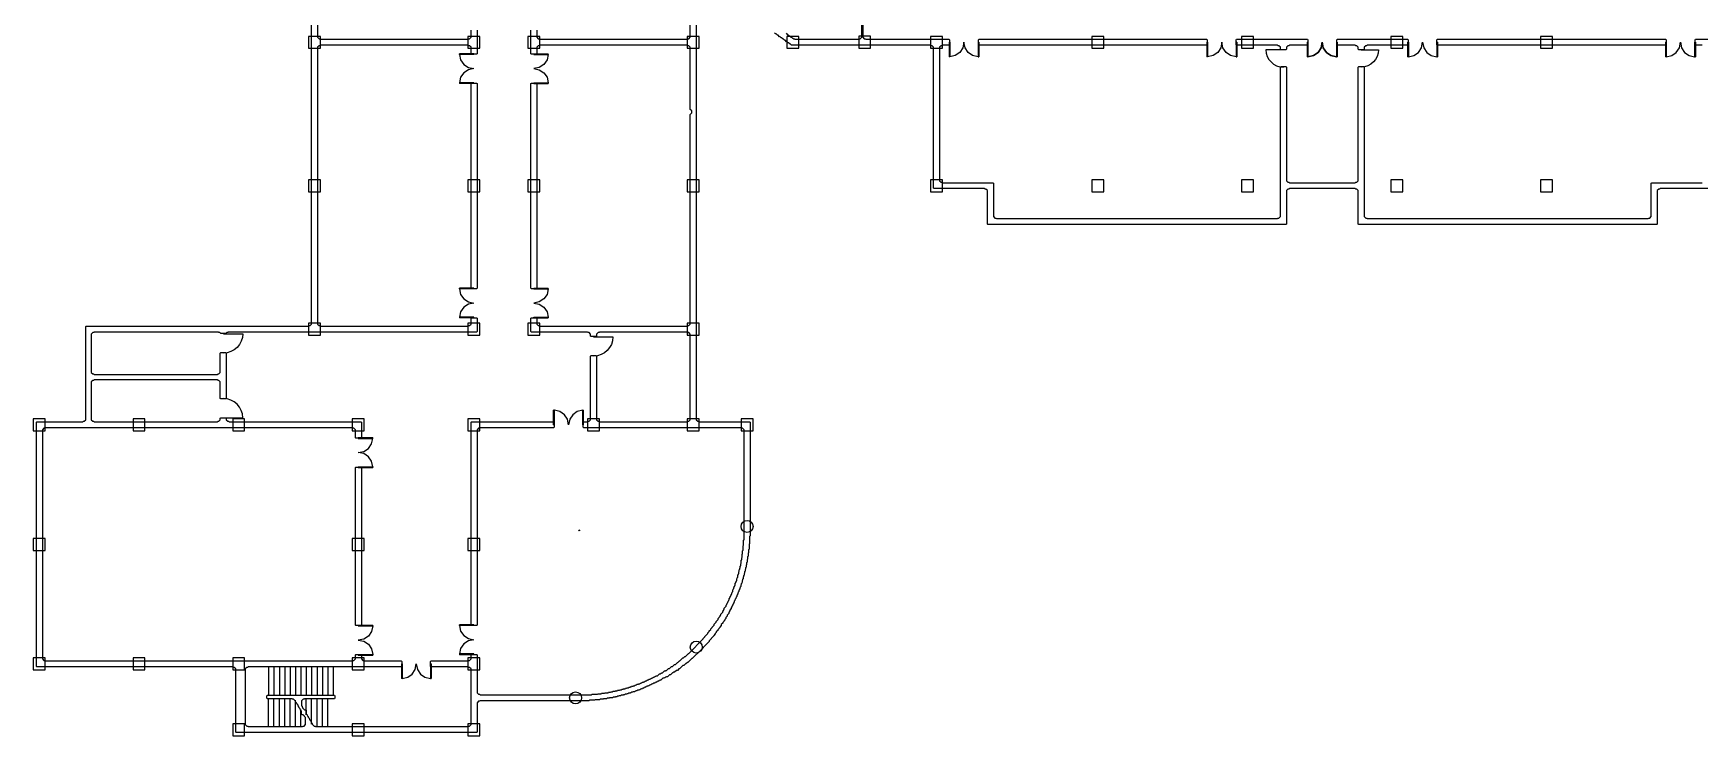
# Model space of a CAD drawing. Header units: metres. Extents: x 17250 to 146550, y 15000 to 99000.
# Drawn here: x 17250 to 100833, y 15000 to 50252 of the extents above; entities that cross this region are included whole.
import ezdxf

# ---------------------------------------------------------------- set-up
doc = ezdxf.new("R2010")
doc.units = ezdxf.units.M
for name, color, linetype in [('COL', 5, 'Continuous'), ('DOOR', 30, 'Continuous'), ('STAIR', 7, 'Continuous'), ('WALL', 8, 'Continuous')]:
    doc.layers.add(name, color=color, linetype=linetype)

msp = doc.modelspace()

# ---------------------------------------------------------------- linework, layer by layer
at = {"layer": 'COL'}
for points in [[(31050, 49500), (31650, 49500), (31650, 50100), (31050, 50100), (31050, 49500)], [(39050, 49500), (39650, 49500), (39650, 50100), (39050, 50100), (39050, 49500)], [(42050, 49500), (42650, 49500), (42650, 50100), (42050, 50100), (42050, 49500)], [(50050, 49500), (50650, 49500), (50650, 50100), (50050, 50100), (50050, 49500)], [(55050, 49500), (55650, 49500), (55650, 50100), (55050, 50100), (55050, 49500)], [(58650, 49502), (59250, 49502), (59250, 50102), (58650, 50102), (58650, 49502)], [(62250, 49500), (62850, 49500), (62850, 50100), (62250, 50100), (62250, 49500)], [(70350, 49500), (70950, 49500), (70950, 50100), (70350, 50100), (70350, 49500)], [(77850, 49500), (78450, 49500), (78450, 50100), (77850, 50100), (77850, 49500)], [(85950, 49500), (85950, 50100), (85350, 50100), (85350, 49500), (85950, 49500)], [(93450, 49500), (93450, 50100), (92850, 50100), (92850, 49500), (93450, 49500)], [(31050, 42300), (31650, 42300), (31650, 42900), (31050, 42900), (31050, 42300)], [(39050, 42300), (39650, 42300), (39650, 42900), (39050, 42900), (39050, 42300)], [(42050, 42300), (42650, 42300), (42650, 42900), (42050, 42900), (42050, 42300)], [(50050, 42300), (50650, 42300), (50650, 42900), (50050, 42900), (50050, 42300)], [(62250, 42300), (62850, 42300), (62850, 42900), (62250, 42900), (62250, 42300)], [(70350, 42300), (70950, 42300), (70950, 42900), (70350, 42900), (70350, 42300)], [(77850, 42300), (78450, 42300), (78450, 42900), (77850, 42900), (77850, 42300)], [(85950, 42300), (85950, 42900), (85350, 42900), (85350, 42300), (85950, 42300)], [(93450, 42300), (93450, 42900), (92850, 42900), (92850, 42300), (93450, 42300)], [(31050, 35100), (31650, 35100), (31650, 35700), (31050, 35700), (31050, 35100)], [(39050, 35100), (39650, 35100), (39650, 35700), (39050, 35700), (39050, 35100)], [(42050, 35100), (42650, 35100), (42650, 35700), (42050, 35700), (42050, 35100)], [(50050, 35100), (50650, 35100), (50650, 35700), (50050, 35700), (50050, 35100)], [(17250, 30300), (17850, 30300), (17850, 30900), (17250, 30900), (17250, 30300)], [(22250, 30300), (22850, 30300), (22850, 30900), (22250, 30900), (22250, 30300)], [(27250, 30300), (27850, 30300), (27850, 30900), (27250, 30900), (27250, 30300)], [(33250, 30300), (33850, 30300), (33850, 30900), (33250, 30900), (33250, 30300)], [(39050, 30300), (39650, 30300), (39650, 30900), (39050, 30900), (39050, 30300)], [(45050, 30300), (45650, 30300), (45650, 30900), (45050, 30900), (45050, 30300)], [(50050, 30300), (50650, 30300), (50650, 30900), (50050, 30900), (50050, 30300)], [(52750, 30300), (53350, 30300), (53350, 30900), (52750, 30900), (52750, 30300)], [(53350, 25500), (53326, 25383), (53262, 25288), (53167, 25224), (53050, 25200), (52933, 25224), (52838, 25288), (52774, 25383), (52750, 25500), (52774, 25617), (52838, 25712), (52933, 25776), (53050, 25800), (53167, 25776), (53262, 25712), (53326, 25617), (53350, 25500)], [(17250, 24300), (17850, 24300), (17850, 24900), (17250, 24900), (17250, 24300)], [(33250, 24300), (33850, 24300), (33850, 24900), (33250, 24900), (33250, 24300)], [(39050, 24300), (39650, 24300), (39650, 24900), (39050, 24900), (39050, 24300)], [(50801, 19449), (50778, 19332), (50713, 19237), (50618, 19172), (50501, 19149), (50385, 19172), (50289, 19237), (50225, 19332), (50201, 19449), (50225, 19565), (50289, 19661), (50385, 19725), (50501, 19749), (50618, 19725), (50713, 19661), (50778, 19565), (50801, 19449)], [(17250, 18300), (17850, 18300), (17850, 18900), (17250, 18900), (17250, 18300)], [(22250, 18300), (22850, 18300), (22850, 18900), (22250, 18900), (22250, 18300)], [(27250, 18300), (27850, 18300), (27850, 18900), (27250, 18900), (27250, 18300)], [(33250, 18300), (33850, 18300), (33850, 18900), (33250, 18900), (33250, 18300)], [(39050, 18300), (39650, 18300), (39650, 18900), (39050, 18900), (39050, 18300)], [(44750, 16900), (44726, 16783), (44662, 16688), (44567, 16624), (44450, 16600), (44333, 16624), (44238, 16688), (44174, 16783), (44150, 16900), (44174, 17017), (44238, 17112), (44333, 17176), (44450, 17200), (44567, 17176), (44662, 17112), (44726, 17017), (44750, 16900)], [(27250, 15000), (27850, 15000), (27850, 15600), (27250, 15600), (27250, 15000)], [(33250, 15000), (33850, 15000), (33850, 15600), (33250, 15600), (33250, 15000)], [(39050, 15000), (39650, 15000), (39650, 15600), (39050, 15600), (39050, 15000)]]:
    msp.add_lwpolyline(points, close=True, dxfattribs=at)
at = {"layer": 'DOOR'}
for points in [[(63180, 49800), (63180, 49069)], [(63180, 49800), (63218, 49800)], [(63218, 49800), (63218, 49069)], [(63930, 49800), (63874, 49520), (63722, 49290), (63496, 49132), (63218, 49069)], [(64643, 49069), (64364, 49132), (64138, 49290), (63986, 49520), (63930, 49800)], [(64643, 49800), (64643, 49069)], [(64680, 49800), (64643, 49800)], [(64680, 49800), (64680, 49069)], [(76116, 49800), (76116, 49069)], [(76116, 49800), (76154, 49800)], [(76154, 49800), (76154, 49069)], [(76866, 49800), (76811, 49520), (76659, 49290), (76432, 49132), (76154, 49069)], [(77579, 49069), (77300, 49132), (77074, 49290), (76922, 49520), (76866, 49800)], [(77579, 49800), (77579, 49069)], [(77616, 49800), (77579, 49800)], [(77616, 49800), (77616, 49069)], [(79950, 49430), (79077, 49430)], [(79077, 49430), (79095, 49254), (79146, 49090), (79226, 48942), (79333, 48813), (79462, 48706), (79610, 48626), (79774, 48575), (79950, 48557)], [(81150, 49800), (81150, 49069)], [(81150, 49800), (81187, 49800)], [(81150, 49800), (81150, 49069)], [(81150, 49800), (81187, 49800)], [(81150, 49800), (81150, 49069)], [(81150, 49800), (81187, 49800)], [(81150, 49800), (81150, 49069)], [(81150, 49800), (81187, 49800)], [(81187, 49069), (81466, 49132), (81692, 49290), (81844, 49520), (81900, 49800)], [(81187, 49800), (81187, 49069)], [(81187, 49800), (81187, 49069)], [(81900, 49800), (81844, 49520), (81692, 49290), (81466, 49132), (81187, 49069)], [(81187, 49800), (81187, 49069)], [(81900, 49800), (81844, 49520), (81692, 49290), (81466, 49132), (81187, 49069)], [(81187, 49069), (81466, 49132), (81692, 49290), (81844, 49520), (81900, 49800)], [(81187, 49800), (81187, 49069)], [(81900, 49800), (81956, 49520), (82108, 49290), (82334, 49132), (82612, 49069)], [(82612, 49069), (82334, 49132), (82108, 49290), (81956, 49520), (81900, 49800)], [(82612, 49069), (82334, 49132), (82108, 49290), (81956, 49520), (81900, 49800)], [(81900, 49800), (81956, 49520), (82108, 49290), (82334, 49132), (82612, 49069)], [(82612, 49800), (82612, 49069)], [(82650, 49800), (82612, 49800)], [(82612, 49800), (82612, 49069)], [(82650, 49800), (82612, 49800)], [(82612, 49800), (82612, 49069)], [(82650, 49800), (82612, 49800)], [(82612, 49800), (82612, 49069)], [(82650, 49800), (82612, 49800)], [(82650, 49800), (82650, 49069)], [(82650, 49800), (82650, 49069)], [(82650, 49800), (82650, 49069)], [(82650, 49800), (82650, 49069)], [(83850, 49430), (84723, 49430)], [(84723, 49430), (84705, 49254), (84654, 49090), (84574, 48942), (84467, 48813), (84338, 48706), (84190, 48626), (84026, 48575), (83850, 48557)], [(86184, 49800), (86184, 49069)], [(86184, 49800), (86221, 49800)], [(86221, 49069), (86500, 49132), (86726, 49290), (86878, 49520), (86934, 49800)], [(86221, 49800), (86221, 49069)], [(86934, 49800), (86989, 49520), (87141, 49290), (87368, 49132), (87646, 49069)], [(87646, 49800), (87646, 49069)], [(87684, 49800), (87646, 49800)], [(87684, 49800), (87684, 49069)], [(99120, 49800), (99120, 49069)], [(99120, 49800), (99157, 49800)], [(99157, 49069), (99436, 49132), (99662, 49290), (99814, 49520), (99870, 49800)], [(99157, 49800), (99157, 49069)], [(99870, 49800), (99926, 49520), (100078, 49290), (100304, 49132), (100582, 49069)], [(100582, 49800), (100582, 49069)], [(100620, 49800), (100582, 49800)], [(100620, 49800), (100620, 49069)], [(39350, 49230), (38619, 49230)], [(38619, 49192), (38619, 49230)], [(38619, 49192), (38682, 48913), (38840, 48687), (39070, 48535), (39350, 48480)], [(39350, 49192), (38619, 49192)], [(39350, 48480), (39070, 48424), (38840, 48272), (38682, 48046), (38619, 47767)], [(39350, 49230), (39350, 49192)], [(42350, 49230), (43081, 49230)], [(42350, 49230), (42350, 49192)], [(43081, 49192), (43018, 48913), (42860, 48687), (42630, 48535), (42350, 48480)], [(42350, 49192), (43081, 49192)], [(42350, 48480), (42630, 48424), (42860, 48272), (43018, 48046), (43081, 47767)], [(43081, 49192), (43081, 49230)], [(63218, 49069), (63180, 49069)], [(64643, 49069), (64680, 49069)], [(76154, 49069), (76116, 49069)], [(77579, 49069), (77616, 49069)], [(81187, 49069), (81150, 49069)], [(81187, 49069), (81150, 49069)], [(81187, 49069), (81150, 49069)], [(81187, 49069), (81150, 49069)], [(82612, 49069), (82650, 49069)], [(82612, 49069), (82650, 49069)], [(82612, 49069), (82650, 49069)], [(82612, 49069), (82650, 49069)], [(86221, 49069), (86184, 49069)], [(87646, 49069), (87684, 49069)], [(99157, 49069), (99120, 49069)], [(100582, 49069), (100620, 49069)], [(39350, 47767), (38619, 47767)], [(38619, 47767), (38619, 47730)], [(39350, 47730), (38619, 47730)], [(39350, 47730), (39350, 47767)], [(42350, 47767), (43081, 47767)], [(42350, 47730), (42350, 47767)], [(42350, 47730), (43081, 47730)], [(43081, 47767), (43081, 47730)], [(39350, 37465), (38619, 37465)], [(38619, 37428), (38619, 37465)], [(38619, 37428), (38682, 37149), (38840, 36923), (39070, 36771), (39350, 36715)], [(39350, 37428), (38619, 37428)], [(39350, 37465), (39350, 37428)], [(42350, 37465), (43081, 37465)], [(42350, 37465), (42350, 37428)], [(43081, 37428), (43018, 37149), (42860, 36923), (42630, 36771), (42350, 36715)], [(42350, 37428), (43081, 37428)], [(43081, 37428), (43081, 37465)], [(39350, 36715), (39070, 36660), (38840, 36508), (38682, 36281), (38619, 36003)], [(39350, 36003), (38619, 36003)], [(38619, 36003), (38619, 35965)], [(39350, 35965), (38619, 35965)], [(39350, 35965), (39350, 36003)], [(42350, 36715), (42630, 36660), (42860, 36508), (43018, 36281), (43081, 36003)], [(42350, 36003), (43081, 36003)], [(42350, 35965), (42350, 36003)], [(42350, 35965), (43081, 35965)], [(43081, 36003), (43081, 35965)], [(26785, 35172), (27755, 35172)], [(27755, 35172), (27736, 34977), (27679, 34795), (27590, 34630), (27471, 34486), (27328, 34368), (27163, 34278), (26981, 34222), (26785, 34202)], [(45350, 35017), (46320, 35017)], [(46320, 35017), (46300, 34822), (46244, 34640), (46154, 34475), (46036, 34331), (45892, 34213), (45728, 34124), (45545, 34067), (45350, 34047)], [(27755, 30951), (27736, 31147), (27679, 31329), (27590, 31494), (27471, 31637), (27328, 31756), (27163, 31845), (26981, 31902), (26785, 31921)], [(26785, 30951), (27755, 30951)], [(43349, 30600), (43349, 31331)], [(43387, 31331), (43349, 31331)], [(43387, 30600), (43387, 31331)], [(44099, 30600), (44044, 30880), (43892, 31110), (43665, 31268), (43387, 31331)], [(44812, 31331), (44533, 31268), (44307, 31110), (44155, 30880), (44099, 30600)], [(44812, 30600), (44812, 31331)], [(44812, 31331), (44849, 31331)], [(44849, 30600), (44849, 31331)], [(43349, 30600), (43387, 30600)], [(44849, 30600), (44812, 30600)], [(33550, 29961), (34281, 29961)], [(33550, 29961), (33550, 29923)], [(33550, 29923), (34281, 29923)], [(33550, 29211), (33830, 29267), (34060, 29419), (34218, 29645), (34281, 29923)], [(34281, 29923), (34281, 29961)], [(34281, 28498), (34218, 28777), (34060, 29003), (33830, 29155), (33550, 29211)], [(33550, 28498), (34281, 28498)], [(33550, 28461), (33550, 28498)], [(33550, 28461), (34281, 28461)], [(34281, 28498), (34281, 28461)], [(33550, 20543), (34281, 20543)], [(33550, 20543), (33550, 20506)], [(34281, 20506), (34218, 20227), (34060, 20001), (33830, 19849), (33550, 19793)], [(33550, 20506), (34281, 20506)], [(34281, 20506), (34281, 20543)], [(39350, 20566), (38619, 20566)], [(38619, 20529), (38619, 20566)], [(38619, 20529), (38682, 20250), (38840, 20024), (39070, 19872), (39350, 19816)], [(39350, 20529), (38619, 20529)], [(39350, 20566), (39350, 20529)], [(33550, 19793), (33830, 19738), (34060, 19586), (34218, 19359), (34281, 19081)], [(39350, 19816), (39070, 19761), (38840, 19609), (38682, 19382), (38619, 19104)], [(33550, 19081), (34281, 19081)], [(33550, 19043), (33550, 19081)], [(33550, 19043), (34281, 19043)], [(34281, 19081), (34281, 19043)], [(35711, 18600), (35711, 17869)], [(35711, 18600), (35748, 18600)], [(35748, 17869), (36027, 17932), (36253, 18090), (36405, 18320), (36461, 18600)], [(35748, 18600), (35748, 17869)], [(36461, 18600), (36516, 18320), (36668, 18090), (36894, 17932), (37173, 17869)], [(37173, 18600), (37173, 17869)], [(37211, 18600), (37173, 18600)], [(37211, 18600), (37211, 17869)], [(39350, 19104), (38619, 19104)], [(38619, 19104), (38619, 19066)], [(39350, 19066), (38619, 19066)], [(39350, 19066), (39350, 19104)], [(35748, 17869), (35711, 17869)], [(37173, 17869), (37211, 17869)]]:
    msp.add_lwpolyline(points, dxfattribs=at)
at = {"layer": 'STAIR'}
for p, q in [((29050, 18480), (29050, 17010)), ((29320, 18480), (29320, 17010)), ((29590, 18480), (29590, 17010)), ((29860, 18480), (29860, 17010)), ((30130, 18480), (30130, 17010)), ((30400, 18480), (30400, 17010)), ((30670, 18480), (30670, 17010)), ((30940, 18480), (30940, 17010)), ((31210, 18480), (31210, 17010)), ((31480, 18480), (31480, 17010)), ((31750, 18480), (31750, 17010)), ((32020, 18480), (32020, 17010)), ((32290, 18480), (32290, 17010)), ((29050, 15420), (29050, 16890)), ((29320, 15420), (29320, 16890)), ((29590, 15420), (29590, 16890)), ((29860, 15420), (29860, 16890)), ((30130, 15420), (30130, 16890)), ((30400, 15420), (30400, 16786)), ((30940, 16051), (30940, 16890)), ((31210, 15584), (31210, 16890)), ((31480, 15420), (31480, 16890)), ((31750, 15420), (31750, 16890)), ((32020, 15420), (32020, 16890)), ((30670, 15420), (30670, 16319))]:
    msp.add_line(p, q, dxfattribs=at)
at = {"layer": 'WALL'}
for points in [[(50505, 52855), (50505, 30855), (50580, 30780), (50630, 30780), (50655, 30755), (53180, 30755), (53205, 30730), (53205, 25030), (53180, 25005), (53180, 24630), (53155, 24605), (53155, 24355), (53130, 24330), (53130, 24180), (53105, 24155), (53105, 24005), (53080, 23980), (53080, 23855), (53055, 23830), (53055, 23705), (53030, 23680), (53030, 23580), (53005, 23555), (53005, 23455), (52980, 23430), (52980, 23355), (52955, 23330), (52955, 23255), (52930, 23230), (52930, 23155), (52905, 23130), (52905, 23055), (52880, 23030), (52880, 22980), (52855, 22955), (52855, 22880), (52830, 22855), (52830, 22805), (52805, 22780), (52805, 22705), (52780, 22680), (52780, 22655), (52755, 22630), (52755, 22580), (52730, 22555), (52730, 22480), (52705, 22455), (52705, 22430), (52680, 22405), (52680, 22355), (52655, 22330), (52655, 22305), (52630, 22280), (52630, 22230), (52605, 22205), (52605, 22180), (52580, 22155), (52580, 22105), (52555, 22080), (52555, 22055), (52530, 22030), (52530, 21980), (52505, 21955), (52505, 21930), (52480, 21905), (52480, 21880), (52455, 21855), (52455, 21830), (52430, 21805), (52430, 21780), (52405, 21755), (52405, 21705), (52380, 21680), (52380, 21655), (52355, 21630), (52355, 21605), (52330, 21580), (52330, 21555), (52305, 21530), (52305, 21505), (52280, 21480), (52280, 21455), (52255, 21430), (52255, 21380), (52180, 21305), (52180, 21255), (52155, 21230), (52155, 21205), (52130, 21180), (52130, 21130), (52055, 21055), (52055, 21005), (51980, 20930), (51980, 20880), (51930, 20830), (51930, 20805), (51880, 20755), (51880, 20730), (51830, 20680), (51830, 20655), (51755, 20580), (51755, 20530), (51680, 20455), (51680, 20430), (51630, 20380), (51630, 20355), (51580, 20305), (51580, 20280), (51505, 20205), (51505, 20180), (51455, 20130), (51455, 20105), (51380, 20030), (51380, 20005), (51255, 19880), (51255, 19855), (51155, 19755), (51155, 19730), (50855, 19430), (50855, 19405), (50555, 19105), (50530, 19105), (50305, 18880), (50280, 18880), (50080, 18680), (50055, 18680), (49980, 18605), (49955, 18605), (49880, 18530), (49830, 18530), (49655, 18355), (49630, 18355), (49555, 18280), (49505, 18280), (49405, 18180), (49355, 18180), (49330, 18155), (49305, 18155), (49205, 18055), (49155, 18055), (49055, 17955), (49005, 17955), (48980, 17930), (48955, 17930), (48930, 17905), (48905, 17905), (48880, 17880), (48830, 17880), (48730, 17780), (48680, 17780), (48655, 17755), (48630, 17755), (48605, 17730), (48580, 17730), (48555, 17705), (48530, 17705), (48505, 17680), (48480, 17680), (48455, 17655), (48430, 17655), (48405, 17630), (48355, 17630), (48330, 17605), (48305, 17605), (48280, 17580), (48255, 17580), (48230, 17555), (48205, 17555), (48180, 17530), (48155, 17530), (48130, 17505), (48105, 17505), (48080, 17480), (48030, 17480), (48005, 17455), (47980, 17455), (47955, 17430), (47930, 17430), (47905, 17405), (47880, 17405), (47855, 17380), (47830, 17380), (47805, 17355), (47755, 17355), (47730, 17330), (47705, 17330), (47680, 17305), (47655, 17305), (47630, 17280), (47555, 17280), (47530, 17255), (47480, 17255), (47455, 17230), (47430, 17230), (47405, 17205), (47330, 17205), (47305, 17180), (47255, 17180), (47230, 17155), (47205, 17155), (47180, 17130), (47105, 17130), (47080, 17105), (47030, 17105), (47005, 17080), (46930, 17080), (46905, 17055), (46855, 17055), (46830, 17030), (46730, 17030), (46705, 17005), (46630, 17005), (46605, 16980), (46555, 16980), (46530, 16955), (46455, 16955), (46430, 16930), (46330, 16930), (46305, 16905), (46155, 16905), (46130, 16880), (46030, 16880), (46005, 16855), (45855, 16855), (45830, 16830), (45680, 16830), (45655, 16805), (45430, 16805), (45405, 16780), (45155, 16780), (45130, 16755), (39655, 16755), (39630, 16730), (39580, 16730), (39505, 16655), (39505, 15180), (39480, 15155), (27430, 15155), (27405, 15180), (27405, 18355), (27330, 18430), (27280, 18430), (27255, 18455), (17430, 18455), (17405, 18480), (17405, 30730), (17430, 30755), (19730, 30755), (19755, 30780), (19805, 30780), (19880, 30855), (19880, 35530), (19905, 35555), (31055, 35555), (31080, 35580), (31130, 35580), (31205, 35655), (31205, 78355)], [(31505, 63955), (31505, 50055), (31580, 49980), (31630, 49980), (31655, 49955), (39055, 49955), (39080, 49980), (39130, 49980), (39205, 50055), (39205, 50405)], [(55005, 50255), (55080, 50180), (55105, 50180), (55155, 50130), (55180, 50130), (55255, 50055), (55280, 50055), (55330, 50005), (55355, 50005), (55380, 49980), (55430, 49980), (55455, 49955), (58655, 49955), (58680, 49980), (58730, 49980), (58805, 50055), (58805, 61555)], [(42505, 50405), (42505, 50055), (42580, 49980), (42630, 49980), (42655, 49955), (50055, 49955), (50080, 49980), (50130, 49980), (50205, 50055), (50205, 56955)], [(58855, 53155), (58855, 50055), (58930, 49980), (58980, 49980), (59005, 49955), (63180, 49955), (63205, 49930), (63205, 49680), (63180, 49655), (62855, 49655), (62830, 49630), (62780, 49630), (62705, 49555), (62705, 42855), (62780, 42780), (62830, 42780), (62855, 42755), (65380, 42755), (65405, 42730), (65405, 41055), (65480, 40980), (65530, 40980), (65555, 40955), (79655, 40955), (79680, 40980), (79730, 40980), (79805, 41055), (79805, 48555), (79830, 48580), (80080, 48580), (80105, 48555), (80105, 42855), (80180, 42780), (80230, 42780), (80255, 42755), (83555, 42755), (83580, 42780), (83630, 42780), (83705, 42855), (83705, 48555), (83730, 48580), (83980, 48580), (84005, 48555), (84005, 41055), (84080, 40980), (84130, 40980), (84155, 40955), (98255, 40955), (98280, 40980), (98330, 40980), (98405, 41055), (98405, 42730), (98430, 42755), (100955, 42755)], [(39505, 50405), (39505, 49230), (39480, 49205), (39230, 49205), (39205, 49230), (39205, 49555), (39130, 49630), (39080, 49630), (39055, 49655), (31655, 49655), (31630, 49630), (31580, 49630), (31505, 49555), (31505, 35655), (31580, 35580), (31630, 35580), (31655, 35555), (39055, 35555), (39080, 35580), (39130, 35580), (39205, 35655), (39205, 35955), (39230, 35980), (39480, 35980), (39505, 35955), (39505, 35280), (39480, 35255), (27030, 35255), (27005, 35230), (26955, 35230), (26905, 35180), (26655, 35180), (26605, 35230), (26555, 35230), (26530, 35255), (20305, 35255), (20280, 35230), (20230, 35230), (20155, 35155), (20155, 33230), (20230, 33155), (20280, 33155), (20305, 33130), (26480, 33130), (26505, 33155), (26555, 33155), (26630, 33230), (26630, 34205), (26655, 34230), (26905, 34230), (26930, 34205), (26930, 31930), (26905, 31905), (26655, 31905), (26630, 31930), (26630, 32755), (26555, 32830), (26505, 32830), (26480, 32855), (20305, 32855), (20280, 32830), (20230, 32830), (20155, 32755), (20155, 30855), (20230, 30780), (20280, 30780), (20305, 30755), (26480, 30755), (26505, 30780), (26555, 30780), (26630, 30855), (26630, 30930), (26655, 30955), (26905, 30955), (26930, 30930), (26930, 30855), (27005, 30780), (27055, 30780), (27080, 30755), (33680, 30755), (33705, 30730), (33705, 29955), (33680, 29930), (33430, 29930), (33405, 29955), (33405, 30355), (33330, 30430), (33280, 30430), (33255, 30455), (17855, 30455), (17830, 30430), (17780, 30430), (17705, 30355), (17705, 18855), (17780, 18780), (17830, 18780), (17855, 18755), (33255, 18755), (33280, 18780), (33330, 18780), (33405, 18855), (33405, 19055), (33430, 19080), (33680, 19080), (33705, 19055), (33705, 18855), (33780, 18780), (33830, 18780), (33855, 18755), (35705, 18755), (35730, 18730), (35730, 18480), (35705, 18455), (28030, 18455), (28005, 18430), (27955, 18430), (27880, 18355), (27880, 15555), (27955, 15480), (28005, 15480), (28030, 15455), (30755, 15455), (30780, 15480), (30830, 15480), (30905, 15555), (30905, 15905), (30855, 15955), (30855, 15980), (30780, 16055), (30730, 16055), (30705, 16080), (30705, 16230), (30655, 16280), (30655, 16305), (30630, 16330), (30630, 16355), (30580, 16405), (30580, 16430), (30555, 16455), (30555, 16480), (30530, 16505), (30530, 16530), (30480, 16580), (30480, 16605), (30455, 16630), (30455, 16655), (30405, 16705), (30405, 16730), (30305, 16830), (30255, 16830), (30230, 16855), (28980, 16855), (28955, 16880), (28955, 17005), (28980, 17030), (32355, 17030), (32380, 17005), (32380, 16880), (32355, 16855), (30855, 16855), (30830, 16830), (30780, 16830), (30705, 16755), (30705, 16505), (30730, 16480), (30730, 16455), (30755, 16430), (30755, 16405), (30855, 16305), (30905, 16305), (30930, 16280), (30930, 16105), (30980, 16055), (30980, 16030), (31005, 16005), (31005, 15980), (31030, 15955), (31030, 15930), (31080, 15880), (31080, 15855), (31105, 15830), (31105, 15805), (31130, 15780), (31130, 15755), (31180, 15705), (31180, 15680), (31205, 15655), (31205, 15630), (31230, 15605), (31230, 15580), (31330, 15480), (31380, 15480), (31405, 15455), (39055, 15455), (39080, 15480), (39130, 15480), (39205, 15555), (39205, 18355), (39130, 18430), (39080, 18430), (39055, 18455), (37205, 18455), (37180, 18480), (37180, 18730), (37205, 18755), (39055, 18755), (39080, 18780), (39130, 18780), (39205, 18855), (39205, 19055), (39230, 19080), (39480, 19080), (39505, 19055), (39505, 17155), (39580, 17080), (39630, 17080), (39655, 17055), (45255, 17055), (45280, 17080), (45555, 17080), (45580, 17105), (45730, 17105), (45755, 17130), (45905, 17130), (45930, 17155), (46080, 17155), (46105, 17180), (46205, 17180), (46230, 17205), (46305, 17205), (46330, 17230), (46430, 17230), (46455, 17255), (46530, 17255), (46555, 17280), (46655, 17280), (46680, 17305), (46755, 17305), (46780, 17330), (46830, 17330), (46855, 17355), (46930, 17355), (46955, 17380), (47005, 17380), (47030, 17405), (47105, 17405), (47130, 17430), (47180, 17430), (47205, 17455), (47230, 17455), (47255, 17480), (47330, 17480), (47355, 17505), (47405, 17505), (47430, 17530), (47455, 17530), (47480, 17555), (47505, 17555), (47530, 17580), (47605, 17580), (47630, 17605), (47680, 17605), (47705, 17630), (47730, 17630), (47755, 17655), (47780, 17655), (47805, 17680), (47855, 17680), (47880, 17705), (47905, 17705), (47930, 17730), (47955, 17730), (47980, 17755), (48005, 17755), (48030, 17780), (48055, 17780), (48080, 17805), (48105, 17805), (48130, 17830), (48180, 17830), (48205, 17855), (48230, 17855), (48255, 17880), (48280, 17880), (48305, 17905), (48330, 17905), (48355, 17930), (48380, 17930), (48405, 17955), (48430, 17955), (48455, 17980), (48480, 17980), (48505, 18005), (48555, 18005), (48655, 18105), (48705, 18105), (48730, 18130), (48755, 18130), (48780, 18155), (48805, 18155), (48905, 18255), (48955, 18255), (48980, 18280), (49005, 18280), (49105, 18380), (49155, 18380), (49255, 18480), (49305, 18480), (49405, 18580), (49455, 18580), (49555, 18680), (49580, 18680), (49655, 18755), (49680, 18755), (49830, 18905), (49855, 18905), (49930, 18980), (49955, 18980), (50105, 19130), (50130, 19130), (50855, 19855), (50855, 19880), (50930, 19955), (50930, 19980), (51080, 20130), (51080, 20155), (51155, 20230), (51155, 20255), (51230, 20330), (51230, 20355), (51305, 20430), (51305, 20455), (51405, 20555), (51405, 20605), (51505, 20705), (51505, 20730), (51605, 20830), (51605, 20880), (51655, 20930), (51655, 20955), (51705, 21005), (51705, 21030), (51730, 21055), (51730, 21105), (51830, 21205), (51830, 21230), (51855, 21255), (51855, 21280), (51880, 21305), (51880, 21330), (51905, 21355), (51905, 21405), (52005, 21505), (52005, 21555), (52030, 21580), (52030, 21605), (52055, 21630), (52055, 21655), (52080, 21680), (52080, 21705), (52105, 21730), (52105, 21755), (52130, 21780), (52130, 21805), (52155, 21830), (52155, 21880), (52180, 21905), (52180, 21930), (52205, 21955), (52205, 21980), (52230, 22005), (52230, 22030), (52255, 22055), (52255, 22080), (52280, 22105), (52280, 22155), (52305, 22180), (52305, 22205), (52330, 22230), (52330, 22305), (52355, 22330), (52355, 22355), (52380, 22380), (52380, 22430), (52405, 22455), (52405, 22480), (52430, 22505), (52430, 22530), (52455, 22555), (52455, 22655), (52480, 22680), (52480, 22705), (52505, 22730), (52505, 22755), (52530, 22780), (52530, 22880), (52555, 22905), (52555, 22930), (52580, 22955), (52580, 23055), (52605, 23080), (52605, 23105), (52630, 23130), (52630, 23230), (52655, 23255), (52655, 23330), (52680, 23355), (52680, 23405), (52705, 23430), (52705, 23505), (52730, 23530), (52730, 23630), (52755, 23655), (52755, 23805), (52780, 23830), (52780, 23930), (52805, 23955), (52805, 24105), (52830, 24130), (52830, 24280), (52855, 24305), (52855, 24530), (52880, 24555), (52880, 24805), (52905, 24830), (52905, 30355), (52830, 30430), (52780, 30430), (52755, 30455), (44855, 30455), (44830, 30480), (44830, 30730), (44855, 30755), (45055, 30755), (45080, 30780), (45130, 30780), (45205, 30855), (45205, 34055), (45230, 34080), (45480, 34080), (45505, 34055), (45505, 30855), (45580, 30780), (45630, 30780), (45655, 30755), (50055, 30755), (50080, 30780), (50130, 30780), (50205, 30855), (50205, 35155), (50130, 35230), (50080, 35230), (50055, 35255), (45655, 35255), (45630, 35230), (45580, 35230), (45505, 35155), (45505, 35055), (45480, 35030), (45230, 35030), (45205, 35055), (45205, 35155), (45130, 35230), (45080, 35230), (45055, 35255), (42230, 35255), (42205, 35280), (42205, 35955), (42230, 35980), (42480, 35980), (42505, 35955), (42505, 35655), (42580, 35580), (42630, 35580), (42655, 35555), (50055, 35555), (50080, 35580), (50130, 35580), (50205, 35655), (50205, 46180), (50280, 46255), (50280, 46355), (50205, 46430), (50205, 49555), (50130, 49630), (50080, 49630), (50055, 49655), (42655, 49655), (42630, 49630), (42580, 49630), (42505, 49555), (42505, 49230), (42480, 49205), (42230, 49205), (42205, 49230), (42205, 50405)], [(101380, 42455), (98855, 42455), (98830, 42430), (98780, 42430), (98705, 42355), (98705, 40680), (98680, 40655), (83730, 40655), (83705, 40680), (83705, 42355), (83630, 42430), (83580, 42430), (83555, 42455), (80255, 42455), (80230, 42430), (80180, 42430), (80105, 42355), (80105, 40680), (80080, 40655), (65130, 40655), (65105, 40680), (65105, 42355), (65030, 42430), (64980, 42430), (64955, 42455), (62430, 42455), (62405, 42480), (62405, 49555), (62330, 49630), (62280, 49630), (62255, 49655), (55280, 49655), (55230, 49705), (55205, 49705), (55130, 49780), (55105, 49780), (55055, 49830), (55030, 49830), (54955, 49905), (54930, 49905), (54880, 49955), (54855, 49955), (54780, 50030), (54755, 50030), (54705, 50080), (54680, 50080), (54605, 50155), (54580, 50155), (54505, 50230), (54480, 50230), (54430, 50280)], [(100955, 49655), (100630, 49655), (100605, 49680), (100605, 49930), (100630, 49955), (104805, 49955)]]:
    msp.add_lwpolyline(points, dxfattribs=at)
for points in [[(64680, 49655), (64655, 49680), (64655, 49930), (64680, 49955), (76105, 49955), (76130, 49930), (76130, 49680), (76105, 49655)], [(79830, 49430), (79805, 49455), (79805, 49555), (79730, 49630), (79680, 49630), (79655, 49655), (77605, 49655), (77580, 49680), (77580, 49930), (77605, 49955), (81155, 49955), (81180, 49930), (81180, 49680), (81155, 49655), (80255, 49655), (80230, 49630), (80180, 49630), (80105, 49555), (80105, 49455), (80080, 49430)], [(83730, 49430), (83705, 49455), (83705, 49555), (83630, 49630), (83580, 49630), (83555, 49655), (82655, 49655), (82630, 49680), (82630, 49930), (82655, 49955), (86180, 49955), (86205, 49930), (86205, 49680), (86180, 49655), (84155, 49655), (84130, 49630), (84080, 49630), (84005, 49555), (84005, 49455), (83980, 49430)], [(87680, 49655), (87655, 49680), (87655, 49930), (87680, 49955), (99130, 49955), (99155, 49930), (99155, 49680), (99130, 49655)], [(39230, 37430), (39205, 37455), (39205, 47730), (39230, 47755), (39480, 47755), (39505, 47730), (39505, 37455), (39480, 37430)], [(42230, 37430), (42205, 37455), (42205, 47730), (42230, 47755), (42480, 47755), (42505, 47730), (42505, 37455), (42480, 37430)], [(39230, 20530), (39205, 20555), (39205, 30730), (39230, 30755), (43355, 30755), (43380, 30730), (43380, 30480), (43355, 30455), (39655, 30455), (39630, 30430), (39580, 30430), (39505, 30355), (39505, 20555), (39480, 20530)], [(33430, 20530), (33405, 20555), (33405, 28455), (33430, 28480), (33680, 28480), (33705, 28455), (33705, 20555), (33680, 20530)], [(44630, 25280), (44605, 25305), (44630, 25330), (44655, 25305)]]:
    msp.add_lwpolyline(points, close=True, dxfattribs=at)

doc.saveas('drawing.dxf')
